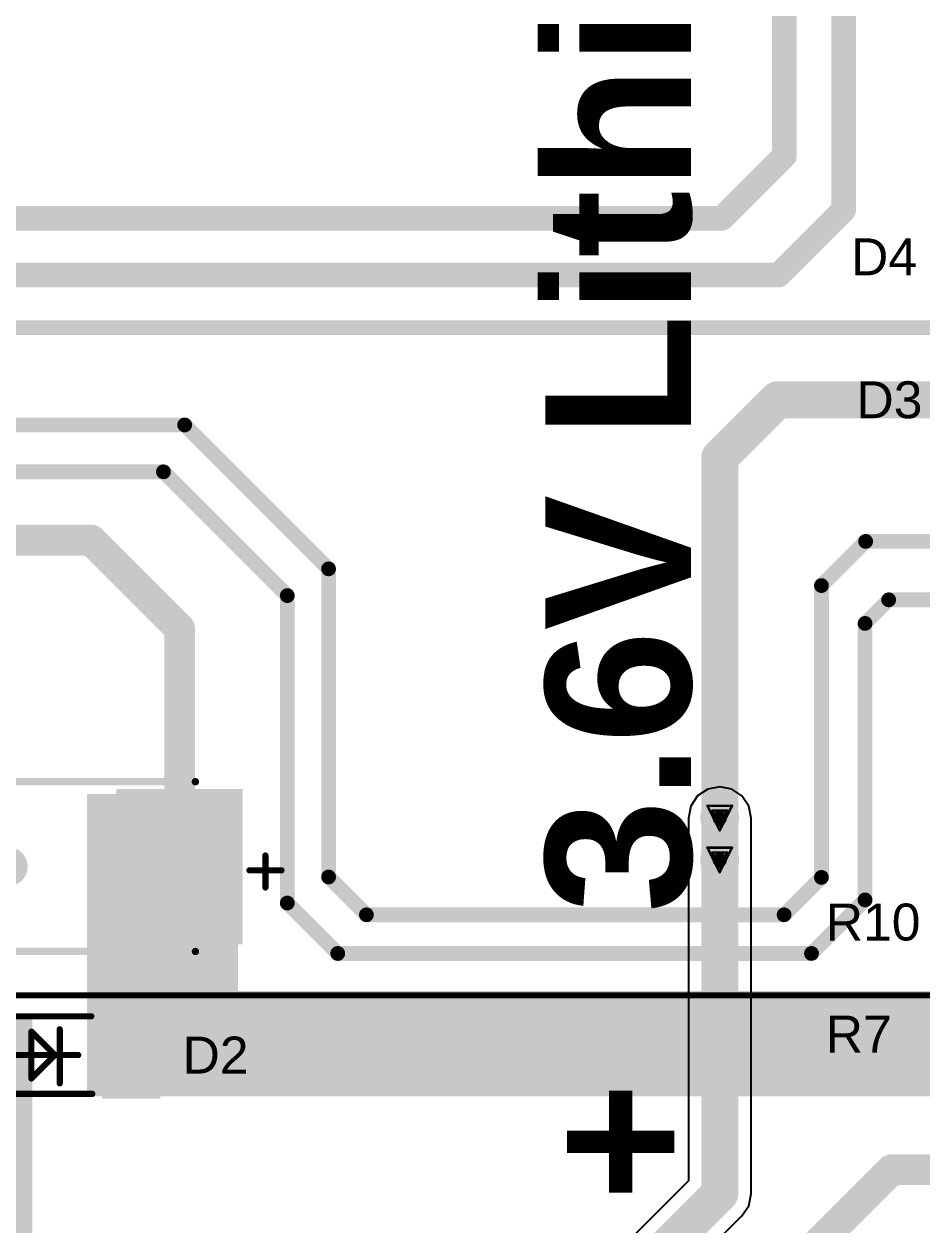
# Model space of a CAD drawing. Header units: inches. Extents: x 29 to 267, y 155 to 337.
# Drawn here: x 103.32 to 121.83, y 222.53 to 247.29 of the extents above; entities that cross this region are included whole.
import ezdxf

# ---------------------------------------------------------------- set-up
doc = ezdxf.new("R2010")
doc.units = ezdxf.units.IN
for name, color, linetype in [('Board Outline', 216, 'Continuous'), ('Bottom Layer', 5, 'Continuous'), ('Bottom Solder', 6, 'Continuous'), ('Dimension', 6, 'Continuous'), ('Drill Drawing', 1, 'Continuous'), ('Top Layer', 1, 'Continuous'), ('Top Overlay', 2, 'Continuous'), ('Top Paste', 8, 'Continuous'), ('Top Solder', 216, 'Continuous'), ('Via Holes', 16, 'Continuous')]:
    doc.layers.add(name, color=color, linetype=linetype)
doc.styles.add('Arial', font='', dxfattribs={"height": 0.2})
doc.styles.add('Arial_Bold', font='', dxfattribs={"height": 0.2})
doc.styles.get('Arial').set_extended_font_data('Arial')
doc.styles.get('Arial_Bold').set_extended_font_data('Arial', bold=True)

# ---------------------------------------------------------------- blocks, each defined once
blk = doc.blocks.new('LL_34_89')
at = {"layer": 'Top Layer'}
for points in [[(-1.15, -0.85), (-2.25, -0.85), (-2.25, 0.85), (-1.15, 0.85)], [(2.25, -0.85), (1.15, -0.85), (1.15, 0.85), (2.25, 0.85)]]:
    blk.add_hatch(color=1, dxfattribs=at).paths.add_polyline_path(points)
at = {"layer": 'Top Paste'}
for points in [[(-1.15, -0.85), (-2.25, -0.85), (-2.25, 0.85), (-1.15, 0.85)], [(2.25, -0.85), (1.15, -0.85), (1.15, 0.85), (2.25, 0.85)]]:
    blk.add_hatch(color=8, dxfattribs=at).paths.add_polyline_path(points)
at = {"layer": 'Top Solder'}
for points in [[(-1.099, -0.901), (-2.301, -0.901), (-2.301, 0.901), (-1.099, 0.901)], [(2.301, -0.901), (1.099, -0.901), (1.099, 0.901), (2.301, 0.901)]]:
    blk.add_hatch(color=216, dxfattribs=at).paths.add_polyline_path(points)
at = {"layer": 'Top Overlay', "const_width": 0.127}
for points in [[(0.9, 0.8), (-0.9, 0.8)], [(-0.229, 0.584), (-0.229, -0.533)], [(0.356, 0.483), (-0.127, 0)], [(0.356, 0.483), (0.356, -0.483)], [(0.686, 0), (-0.61, 0)], [(0.356, -0.483), (-0.102, -0.025)], [(0.878, -0.8), (-0.878, -0.8)]]:
    blk.add_lwpolyline(points, dxfattribs=at)
at = {"layer": 'Top Overlay', "const_width": 0.0635}
for points in [[(-0.932, 0.8, 1), (-0.868, 0.8, 1)], [(0.868, 0.8, 1), (0.932, 0.8, 1)], [(-0.26, 0.584, 1), (-0.197, 0.584, 1)], [(0.324, 0.483, 1), (0.387, 0.483, 1)], [(0.324, 0.483, 1), (0.387, 0.483, 1)], [(-0.641, 0, 1), (-0.578, 0, 1)], [(-0.159, 0, 1), (-0.095, 0, 1)], [(-0.133, -0.025, 1), (-0.07, -0.025, 1)], [(0.654, 0, 1), (0.718, 0, 1)], [(-0.26, -0.533, 1), (-0.197, -0.533, 1)], [(0.324, -0.483, 1), (0.387, -0.483, 1)], [(0.324, -0.483, 1), (0.387, -0.483, 1)], [(-0.91, -0.8, 1), (-0.846, -0.8, 1)], [(0.846, -0.8, 1), (0.91, -0.8, 1)]]:
    blk.add_lwpolyline(points, format="xyb", close=True, dxfattribs=at)
blk = doc.blocks.new('C____C_101')
at = {"layer": 'Top Layer'}
for points in [[(-3.9, 1.5), (-1.5, 1.5), (-1.5, -1.5), (-3.9, -1.5)], [(1.5, 1.5), (3.9, 1.5), (3.9, -1.5), (1.5, -1.5)]]:
    blk.add_hatch(color=1, dxfattribs=at).paths.add_polyline_path(points)
at = {"layer": 'Top Paste'}
for points in [[(-3.9, 1.5), (-1.5, 1.5), (-1.5, -1.5), (-3.9, -1.5)], [(1.5, 1.5), (3.9, 1.5), (3.9, -1.5), (1.5, -1.5)]]:
    blk.add_hatch(color=8, dxfattribs=at).paths.add_polyline_path(points)
at = {"layer": 'Top Solder'}
for points in [[(-4.002, 1.602), (-1.398, 1.602), (-1.398, -1.602), (-4.002, -1.602)], [(1.398, 1.602), (4.002, 1.602), (4.002, -1.602), (1.398, -1.602)]]:
    blk.add_hatch(color=216, dxfattribs=at).paths.add_polyline_path(points)
at = {"layer": 'Top Overlay'}
for points, const_width in [([(3.05, 1.75), (-3.025, 1.75)], 0.152), ([(-4.469, 0.431), (-4.469, -0.229)], 0.127), ([(-4.138, 0.076), (-4.799, 0.076)], 0.127), ([(3.05, -1.75), (-3.025, -1.75)], 0.152)]:
    blk.add_lwpolyline(points, dxfattribs=dict(at, const_width=const_width))
for points, const_width in [([(-3.063, 1.75, 1), (-2.987, 1.75, 1)], 0.0762), ([(3.012, 1.75, 1), (3.088, 1.75, 1)], 0.0762), ([(-4.5, 0.431, 1), (-4.437, 0.431, 1)], 0.0635), ([(-4.831, 0.076, 1), (-4.767, 0.076, 1)], 0.0635), ([(-4.17, 0.076, 1), (-4.107, 0.076, 1)], 0.0635), ([(-4.5, -0.229, 1), (-4.437, -0.229, 1)], 0.0635), ([(-3.063, -1.75, 1), (-2.987, -1.75, 1)], 0.0762), ([(3.012, -1.75, 1), (3.088, -1.75, 1)], 0.0762)]:
    blk.add_lwpolyline(points, format="xyb", close=True, dxfattribs=dict(at, const_width=const_width))

msp = doc.modelspace()

# ---------------------------------------------------------------- hatches: boundary and pattern name
at = {"layer": 'Bottom Layer'}
h = msp.add_hatch(color=5, dxfattribs=at)
edge = h.paths.add_edge_path()
edge.add_arc((117.664, 230.922), 0.3, 0, 360)
h = msp.add_hatch(color=5, dxfattribs=at)
edge = h.paths.add_edge_path()
edge.add_arc((117.664, 230.058), 0.3, 0, 360)
at = {"layer": 'Bottom Solder'}
h = msp.add_hatch(color=6, dxfattribs=at)
edge = h.paths.add_edge_path()
edge.add_arc((117.664, 230.922), 0.402, 0, 360)
h = msp.add_hatch(color=6, dxfattribs=at)
edge = h.paths.add_edge_path()
edge.add_arc((102.997, 229.921), 0.402, 0, 360)
h = msp.add_hatch(color=6, dxfattribs=at)
edge = h.paths.add_edge_path()
edge.add_arc((117.664, 230.058), 0.402, 0, 360)
at = {"layer": 'Top Layer'}
for points in [[(104.623, 225.185), (107.731, 225.185), (107.731, 231.421), (104.623, 231.421)], [(104.623, 225.185), (123.784, 225.185), (123.784, 227.355), (104.623, 227.355)], [(101.581, 219.38), (103.492, 219.38), (103.492, 226.885), (101.581, 226.885)]]:
    msp.add_hatch(color=1, dxfattribs=at).paths.add_polyline_path(points)
h = msp.add_hatch(color=1, dxfattribs=at)
edge = h.paths.add_edge_path()
edge.add_arc((117.664, 230.922), 0.3, 0, 360)
h = msp.add_hatch(color=1, dxfattribs=at)
edge = h.paths.add_edge_path()
edge.add_arc((117.664, 230.058), 0.3, 0, 360)
at = {"layer": 'Top Solder'}
h = msp.add_hatch(color=216, dxfattribs=at)
edge = h.paths.add_edge_path()
edge.add_arc((117.664, 230.922), 0.402, 0, 360)
h = msp.add_hatch(color=216, dxfattribs=at)
edge = h.paths.add_edge_path()
edge.add_arc((102.997, 229.921), 0.402, 0, 360)
h = msp.add_hatch(color=216, dxfattribs=at)
edge = h.paths.add_edge_path()
edge.add_arc((117.664, 230.058), 0.402, 0, 360)
at = {"layer": 'Via Holes'}
h = msp.add_hatch(color=7, dxfattribs=at)
edge = h.paths.add_edge_path()
edge.add_arc((117.664, 230.922), 0.15, 0, 360)
h = msp.add_hatch(color=7, dxfattribs=at)
edge = h.paths.add_edge_path()
edge.add_arc((117.664, 230.058), 0.15, 0, 360)

# ---------------------------------------------------------------- linework, layer by layer
at = {"layer": 'Board Outline', "const_width": 0.254}
msp.add_lwpolyline([(55.145, 191.491, -2.452185), (125.145, 191.491)], format="xyb", dxfattribs=at)
at = {"layer": 'Bottom Layer'}
for p, q in [((117.664, 231.569), (117.416, 231.52)), ((117.912, 231.52), (117.664, 231.569)), ((117.206, 231.379), (117.066, 231.169)), ((117.416, 231.52), (117.206, 231.379)), ((118.122, 231.379), (117.912, 231.52)), ((118.262, 231.169), (118.122, 231.379)), ((117.066, 231.169), (117.017, 230.922)), ((118.311, 230.922), (118.262, 231.169)), ((117.017, 230.922), (117.017, 230.058)), ((118.311, 230.058), (118.311, 230.922)), ((117.017, 230.058), (117.017, 223.444)), ((118.311, 223.176), (118.311, 230.058)), ((117.017, 223.444), (115.483, 221.91)), ((118.262, 222.928), (118.311, 223.176)), ((118.122, 222.718), (118.262, 222.928)), ((116.399, 220.995), (118.122, 222.718))]:
    msp.add_line(p, q, dxfattribs=at)
at = {"layer": 'Bottom Layer', "const_width": 0.762}
for points in [[(117.664, 230.058), (117.664, 230.922)], [(117.664, 223.176), (117.664, 230.058)], [(114.96, 220.472), (117.664, 223.176)]]:
    msp.add_lwpolyline(points, dxfattribs=at)
at = {"layer": 'Bottom Layer', "const_width": 0.381}
for points in [[(117.474, 230.922, 1), (117.855, 230.922, 1)], [(117.474, 230.058, 1), (117.855, 230.058, 1)], [(117.474, 230.058, 1), (117.855, 230.058, 1)], [(117.474, 223.176, 1), (117.855, 223.176, 1)], [(117.474, 223.176, 1), (117.855, 223.176, 1)]]:
    msp.add_lwpolyline(points, format="xyb", close=True, dxfattribs=at)
at = {"layer": 'Dimension', "const_width": 0.127}
msp.add_lwpolyline([(90.145, 227.267), (140.193, 227.267)], dxfattribs=at)
at = {"layer": 'Drill Drawing', "const_width": 0.0508}
for points in [[(117.41, 231.176), (117.918, 231.176)], [(117.41, 231.176), (117.664, 230.668)], [(117.512, 231.074), (117.816, 231.074)], [(117.512, 231.074), (117.664, 230.769)], [(117.664, 230.668), (117.918, 231.176)], [(117.664, 230.769), (117.816, 231.074)], [(117.41, 230.312), (117.918, 230.312)], [(117.41, 230.312), (117.664, 229.804)], [(117.664, 229.804), (117.918, 230.312)], [(117.512, 230.21), (117.816, 230.21)], [(117.512, 230.21), (117.664, 229.905)], [(117.664, 229.905), (117.816, 230.21)]]:
    msp.add_lwpolyline(points, dxfattribs=at)
at = {"layer": 'Drill Drawing', "const_width": 0.0254}
for points in [[(117.397, 231.176, 1), (117.423, 231.176, 1)], [(117.397, 231.176, 1), (117.423, 231.176, 1)], [(117.499, 231.074, 1), (117.524, 231.074, 1)], [(117.499, 231.074, 1), (117.524, 231.074, 1)], [(117.804, 231.074, 1), (117.829, 231.074, 1)], [(117.804, 231.074, 1), (117.829, 231.074, 1)], [(117.905, 231.176, 1), (117.931, 231.176, 1)], [(117.905, 231.176, 1), (117.931, 231.176, 1)], [(117.651, 230.769, 1), (117.677, 230.769, 1)], [(117.651, 230.769, 1), (117.677, 230.769, 1)], [(117.651, 230.668, 1), (117.677, 230.668, 1)], [(117.651, 230.668, 1), (117.677, 230.668, 1)], [(117.397, 230.312, 1), (117.423, 230.312, 1)], [(117.397, 230.312, 1), (117.423, 230.312, 1)], [(117.905, 230.312, 1), (117.931, 230.312, 1)], [(117.905, 230.312, 1), (117.931, 230.312, 1)], [(117.499, 230.21, 1), (117.524, 230.21, 1)], [(117.499, 230.21, 1), (117.524, 230.21, 1)], [(117.804, 230.21, 1), (117.829, 230.21, 1)], [(117.804, 230.21, 1), (117.829, 230.21, 1)], [(117.651, 229.905, 1), (117.677, 229.905, 1)], [(117.651, 229.905, 1), (117.677, 229.905, 1)], [(117.651, 229.804, 1), (117.677, 229.804, 1)], [(117.651, 229.804, 1), (117.677, 229.804, 1)]]:
    msp.add_lwpolyline(points, format="xyb", close=True, dxfattribs=at)
at = {"layer": 'Top Layer'}
for points, const_width in [([(118.999, 244.577), (118.999, 259.424)], 0.508), ([(120.218, 243.459), (120.218, 255.511)], 0.508), ([(117.71, 243.288), (118.999, 244.577)], 0.508), ([(118.875, 242.116), (120.218, 243.459)], 0.508), ([(84.242, 243.288), (117.71, 243.288)], 0.508), ([(83.736, 242.116), (118.875, 242.116)], 0.508), ([(82.98, 241.033), (124.04, 241.033)], 0.305), ([(117.664, 238.352), (118.857, 239.546)], 0.762), ([(118.857, 239.546), (122.696, 239.546)], 0.762), ([(81.664, 239.027), (106.635, 239.027)], 0.305), ([(106.635, 239.027), (109.601, 236.06)], 0.305), ([(117.664, 230.922), (117.664, 238.352)], 0.762), ([(80.993, 238.061), (106.197, 238.061)], 0.305), ([(106.197, 238.061), (108.75, 235.508)], 0.305), ([(79.918, 236.652), (104.708, 236.652)], 0.635), ([(104.708, 236.652), (106.531, 234.829)], 0.635), ([(119.761, 235.716), (120.671, 236.626)], 0.305), ([(120.671, 236.626), (126.82, 236.626)], 0.305), ([(109.601, 229.707), (109.601, 236.06)], 0.305), ([(119.761, 229.698), (119.761, 235.716)], 0.305), ([(108.75, 229.17), (108.75, 235.508)], 0.305), ([(120.66, 234.935), (121.147, 235.422)], 0.305), ([(121.147, 235.422), (123.022, 235.422)], 0.305), ([(106.531, 229.921), (106.531, 234.829)], 0.635), ([(120.66, 229.234), (120.66, 234.935)], 0.305), ([(117.664, 230.058), (117.664, 230.922)], 0.762), ([(109.601, 229.707), (110.381, 228.927)], 0.305), ([(118.991, 228.927), (119.761, 229.698)], 0.305), ([(108.75, 229.17), (109.79, 228.13)], 0.305), ([(119.556, 228.13), (120.66, 229.234)], 0.305), ([(110.381, 228.927), (118.991, 228.927)], 0.305), ([(109.79, 228.13), (119.556, 228.13)], 0.305), ([(119.469, 221.933), (121.209, 223.672)], 0.635), ([(121.209, 223.672), (130.406, 223.672)], 0.635)]:
    msp.add_lwpolyline(points, dxfattribs=dict(at, const_width=const_width))
for points, const_width in [([(118.872, 244.577, 1), (119.126, 244.577, 1)], 0.254), ([(118.872, 244.577, 1), (119.126, 244.577, 1)], 0.254), ([(120.091, 243.459, 1), (120.345, 243.459, 1)], 0.254), ([(120.091, 243.459, 1), (120.345, 243.459, 1)], 0.254), ([(117.583, 243.288, 1), (117.837, 243.288, 1)], 0.254), ([(117.583, 243.288, 1), (117.837, 243.288, 1)], 0.254), ([(118.748, 242.116, 1), (119.002, 242.116, 1)], 0.254), ([(118.748, 242.116, 1), (119.002, 242.116, 1)], 0.254), ([(118.667, 239.546, 1), (119.048, 239.546, 1)], 0.381), ([(118.667, 239.546, 1), (119.048, 239.546, 1)], 0.381), ([(106.558, 239.027, 1), (106.711, 239.027, 1)], 0.152), ([(106.558, 239.027, 1), (106.711, 239.027, 1)], 0.152), ([(117.474, 238.352, 1), (117.855, 238.352, 1)], 0.381), ([(117.474, 238.352, 1), (117.855, 238.352, 1)], 0.381), ([(106.121, 238.061, 1), (106.273, 238.061, 1)], 0.152), ([(106.121, 238.061, 1), (106.273, 238.061, 1)], 0.152), ([(104.549, 236.652, 1), (104.867, 236.652, 1)], 0.318), ([(104.549, 236.652, 1), (104.867, 236.652, 1)], 0.318), ([(120.595, 236.626, 1), (120.748, 236.626, 1)], 0.152), ([(120.595, 236.626, 1), (120.748, 236.626, 1)], 0.152), ([(109.525, 236.06, 1), (109.677, 236.06, 1)], 0.152), ([(109.525, 236.06, 1), (109.677, 236.06, 1)], 0.152), ([(119.685, 235.716, 1), (119.837, 235.716, 1)], 0.152), ([(119.685, 235.716, 1), (119.837, 235.716, 1)], 0.152), ([(108.674, 235.508, 1), (108.826, 235.508, 1)], 0.152), ([(108.674, 235.508, 1), (108.826, 235.508, 1)], 0.152), ([(121.07, 235.422, 1), (121.223, 235.422, 1)], 0.152), ([(121.07, 235.422, 1), (121.223, 235.422, 1)], 0.152), ([(106.372, 234.829, 1), (106.689, 234.829, 1)], 0.318), ([(106.372, 234.829, 1), (106.689, 234.829, 1)], 0.318), ([(120.584, 234.935, 1), (120.736, 234.935, 1)], 0.152), ([(120.584, 234.935, 1), (120.736, 234.935, 1)], 0.152), ([(117.474, 230.922, 1), (117.855, 230.922, 1)], 0.381), ([(117.474, 230.922, 1), (117.855, 230.922, 1)], 0.381), ([(117.474, 230.058, 1), (117.855, 230.058, 1)], 0.381), ([(106.372, 229.921, 1), (106.689, 229.921, 1)], 0.318), ([(109.525, 229.707, 1), (109.677, 229.707, 1)], 0.152), ([(109.525, 229.707, 1), (109.677, 229.707, 1)], 0.152), ([(119.685, 229.698, 1), (119.837, 229.698, 1)], 0.152), ([(119.685, 229.698, 1), (119.837, 229.698, 1)], 0.152), ([(108.674, 229.17, 1), (108.826, 229.17, 1)], 0.152), ([(108.674, 229.17, 1), (108.826, 229.17, 1)], 0.152), ([(120.584, 229.234, 1), (120.736, 229.234, 1)], 0.152), ([(120.584, 229.234, 1), (120.736, 229.234, 1)], 0.152), ([(110.305, 228.927, 1), (110.457, 228.927, 1)], 0.152), ([(110.305, 228.927, 1), (110.457, 228.927, 1)], 0.152), ([(118.915, 228.927, 1), (119.067, 228.927, 1)], 0.152), ([(118.915, 228.927, 1), (119.067, 228.927, 1)], 0.152), ([(109.713, 228.13, 1), (109.866, 228.13, 1)], 0.152), ([(109.713, 228.13, 1), (109.866, 228.13, 1)], 0.152), ([(119.48, 228.13, 1), (119.632, 228.13, 1)], 0.152), ([(119.48, 228.13, 1), (119.632, 228.13, 1)], 0.152), ([(121.05, 223.672, 1), (121.368, 223.672, 1)], 0.318), ([(121.05, 223.672, 1), (121.368, 223.672, 1)], 0.318)]:
    msp.add_lwpolyline(points, format="xyb", close=True, dxfattribs=dict(at, const_width=const_width))

# ---------------------------------------------------------------- block references
at = {"rotation": 180}
for name, p in [('C____C_101', (103.831, 229.921)), ('LL_34_89', (103.831, 226.035))]:
    msp.add_blockref(name, p, dxfattribs=at)

# ---------------------------------------------------------------- texts
at = {"layer": 'Top Overlay', "style": 'Arial_Bold'}
msp.add_text('+   3.6V Lithium   -', height=3, rotation=90, dxfattribs=at).set_placement((117.071, 223.025))
at = {"layer": 'Top Overlay', "style": 'Arial'}
for s, p in [('D4', (120.371, 242.113)), ('D3', (120.482, 239.165)), ('R10', (119.85, 228.397)), ('R7', (119.85, 226.086)), ('D2', (106.591, 225.654))]:
    msp.add_text(s, height=0.762, dxfattribs=at).set_placement(p)

doc.saveas('drawing.dxf')
